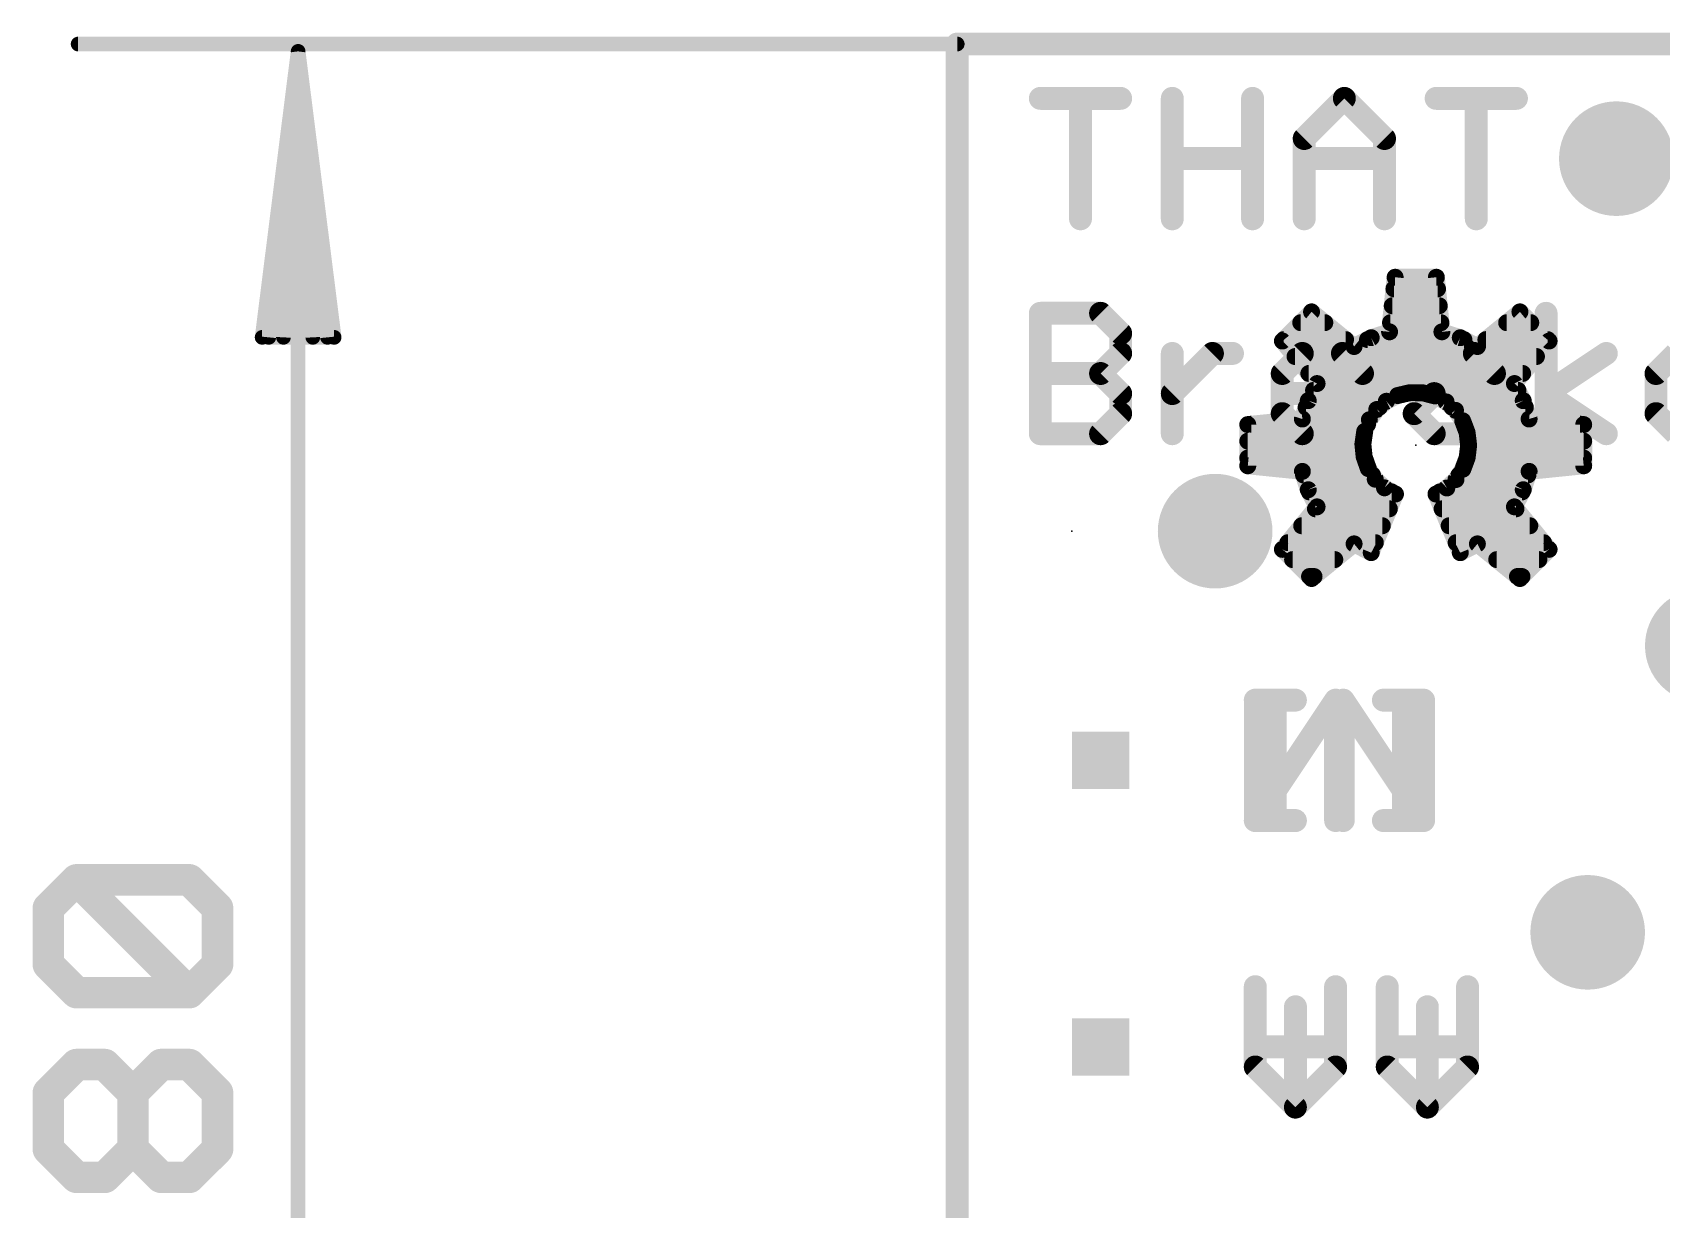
# Model space of a CAD drawing. Extents: x -8 to 103, y -21 to 29.
# Drawn here: x -8.2 to 6.24, y 9.99 to 20.42 of the extents above; entities that cross this region are included whole.
import ezdxf

# ---------------------------------------------------------------- set-up
doc = ezdxf.new("R2010")
doc.units = 0
for name, color, linetype in [('18', 110, 'CONTINUOUS'), ('20', 53, 'CONTINUOUS'), ('21', 41, 'CONTINUOUS'), ('22', 40, 'CONTINUOUS'), ('23', 53, 'CONTINUOUS'), ('24', 53, 'CONTINUOUS'), ('47', 253, 'CONTINUOUS'), ('51', 53, 'CONTINUOUS')]:
    doc.layers.add(name, color=color, linetype=linetype)

# ---------------------------------------------------------------- blocks, each defined once
blk = doc.blocks.new('RECT')
blk.add_solid([(-0.5, -0.5), (0.5, -0.5), (-0.5, 0.5), (0.5, 0.5)])
blk = doc.blocks.new('ROUNDV')
at = {"const_width": 0.5}
blk.add_lwpolyline([(0, -0.25, 1), (0, 0.25, 1), (0, -0.25)], format="xyb", dxfattribs=at)

msp = doc.modelspace()

# ---------------------------------------------------------------- linework, layer by layer
at = {"layer": '20', "const_width": 0.2032}
for points in [[(45.72, 20.32), (0, 20.32)], [(0, 20.32), (0, 0)]]:
    msp.add_lwpolyline(points, dxfattribs=at)
at = {"layer": '20', "const_width": 0.1016}
for points in [[(0, 20.3708, 1), (0, 20.2692)], [(0.0508, 20.32, 1), (-0.0508, 20.32)]]:
    msp.add_lwpolyline(points, format="xyb", dxfattribs=at)
at = {"layer": '21', "const_width": 0.2032}
for points in [[(0.7366, 19.8383), (1.4484, 19.8383)], [(1.0925, 18.7706), (1.0925, 19.8383)], [(1.906, 18.7706), (1.906, 19.8383)], [(2.6178, 19.8383), (2.6178, 18.7706)], [(3.0754, 19.4824), (3.4313, 19.8383)], [(3.4313, 19.8383), (3.7872, 19.4824)], [(4.2448, 19.8383), (4.9566, 19.8383)], [(4.6007, 18.7706), (4.6007, 19.8383)], [(3.0754, 18.7706), (3.0754, 19.4824)], [(3.7872, 19.4824), (3.7872, 18.7706)], [(1.906, 19.3045), (2.6178, 19.3045)], [(3.0754, 19.3045), (3.7872, 19.3045)], [(0.7366, 16.8656), (0.7366, 17.9333)], [(0.7366, 17.9333), (1.2705, 17.9333)], [(1.2705, 17.9333), (1.4484, 17.7554)], [(5.2193, 16.8656), (5.2193, 17.9333)], [(1.4484, 17.7554), (1.4484, 17.5774)], [(1.4484, 17.5774), (1.2705, 17.3995)], [(1.906, 16.8656), (1.906, 17.5774)], [(1.906, 17.2215), (2.2619, 17.5774)], [(2.2619, 17.5774), (2.4399, 17.5774)], [(2.8805, 17.3995), (3.0584, 17.5774)], [(3.0584, 17.5774), (3.4144, 17.5774)], [(3.4144, 17.5774), (3.5923, 17.3995)], [(4.2278, 17.5774), (4.5837, 17.5774)], [(4.5837, 17.5774), (4.7617, 17.3995)], [(5.2193, 17.2215), (5.7531, 17.5774)], [(6.3717, 17.5774), (6.1938, 17.3995)], [(0.7366, 17.3995), (1.2705, 17.3995)], [(1.2705, 17.3995), (1.4484, 17.2215)], [(2.8805, 17.0435), (2.8805, 17.3995)], [(3.5923, 17.3995), (3.5923, 17.2215)], [(4.7617, 17.3995), (4.7617, 16.8656)], [(6.1938, 17.3995), (6.1938, 17.0435)], [(1.4484, 17.2215), (1.4484, 17.0435)], [(3.5923, 17.2215), (2.8805, 17.2215)], [(4.0499, 17.0435), (4.2278, 17.2215)], [(4.2278, 17.2215), (4.7617, 17.2215)], [(5.7531, 16.8656), (5.2193, 17.2215)], [(1.4484, 17.0435), (1.2705, 16.8656)], [(3.0584, 16.8656), (2.8805, 17.0435)], [(4.2278, 16.8656), (4.0499, 17.0435)], [(6.1938, 17.0435), (6.3717, 16.8656)], [(1.2705, 16.8656), (0.7366, 16.8656)], [(3.4144, 16.8656), (3.0584, 16.8656)], [(4.7617, 16.8656), (4.2278, 16.8656)], [(2.6416, 14.5043), (2.9975, 14.5043)], [(2.8196, 13.4366), (2.8196, 14.5043)], [(3.4212, 13.4366), (3.4212, 14.5043)], [(3.4212, 14.5043), (4.133, 13.4366)], [(4.133, 13.4366), (4.133, 14.5043)], [(2.6416, 13.4366), (2.9975, 13.4366)], [(2.6416, 11.9643), (2.6416, 11.2525)], [(3.3534, 11.2525), (3.3534, 11.9643)], [(4.1669, 11.7864), (4.1669, 11.0746)], [(3.811, 11.4305), (4.5228, 11.4305)], [(2.6416, 11.2525), (2.9975, 10.8966)], [(2.9975, 10.8966), (3.3534, 11.2525)]]:
    msp.add_lwpolyline(points, dxfattribs=at)
at = {"layer": '21', "const_width": 0.1016}
for points in [[(0.7366, 19.8891, 1), (0.7366, 19.7875)], [(1.1433, 19.8383, 1), (1.0417, 19.8383)], [(1.4484, 19.7875, 1), (1.4484, 19.8891)], [(1.9568, 19.8383, 1), (1.8552, 19.8383)], [(2.6686, 19.8383, 1), (2.567, 19.8383)], [(3.4672, 19.8742, 1), (3.3954, 19.8024)], [(3.4672, 19.8024, 1), (3.3954, 19.8742)], [(4.2448, 19.8891, 1), (4.2448, 19.7875)], [(4.6515, 19.8383, 1), (4.5499, 19.8383)], [(4.9566, 19.7875, 1), (4.9566, 19.8891)], [(3.1262, 19.4824, 1), (3.0246, 19.4824)], [(3.0395, 19.5183, 1), (3.1113, 19.4465)], [(3.838, 19.4824, 1), (3.7364, 19.4824)], [(3.7513, 19.4465, 1), (3.8231, 19.5183)], [(1.906, 19.3553, 1), (1.906, 19.2537)], [(2.6178, 19.2537, 1), (2.6178, 19.3553)], [(3.0754, 19.3553, 1), (3.0754, 19.2537)], [(3.7872, 19.2537, 1), (3.7872, 19.3553)], [(1.0417, 18.7706, 1), (1.1433, 18.7706)], [(1.8552, 18.7706, 1), (1.9568, 18.7706)], [(2.567, 18.7706, 1), (2.6686, 18.7706)], [(3.0246, 18.7706, 1), (3.1262, 18.7706)], [(3.7364, 18.7706, 1), (3.838, 18.7706)], [(4.5499, 18.7706, 1), (4.6515, 18.7706)], [(0.7874, 17.9333, 1), (0.6858, 17.9333)], [(0.7366, 17.9841, 1), (0.7366, 17.8825)], [(1.3064, 17.9692, 1), (1.2345, 17.8974)], [(1.2705, 17.8825, 1), (1.2705, 17.9841)], [(5.2701, 17.9333, 1), (5.1685, 17.9333)], [(1.4992, 17.7554, 1), (1.3976, 17.7554)], [(1.4125, 17.7194, 1), (1.4843, 17.7913)], [(1.3976, 17.5774, 1), (1.4992, 17.5774)], [(1.4843, 17.5415, 1), (1.4125, 17.6133)], [(1.9568, 17.5774, 1), (1.8552, 17.5774)], [(2.2619, 17.6282, 1), (2.2619, 17.5266)], [(2.2978, 17.5415, 1), (2.226, 17.6133)], [(2.4399, 17.5266, 1), (2.4399, 17.6282)], [(3.0584, 17.6282, 1), (3.0584, 17.5266)], [(3.0944, 17.5415, 1), (3.0225, 17.6133)], [(3.4503, 17.6133, 1), (3.3784, 17.5415)], [(3.4144, 17.5266, 1), (3.4144, 17.6282)], [(4.2278, 17.6282, 1), (4.2278, 17.5266)], [(4.6197, 17.6133, 1), (4.5478, 17.5415)], [(4.5837, 17.5266, 1), (4.5837, 17.6282)], [(5.7813, 17.5351, 1), (5.725, 17.6197)], [(0.7366, 17.4503, 1), (0.7366, 17.3487)], [(1.3064, 17.4354, 1), (1.2345, 17.3635)], [(1.2345, 17.4354, 1), (1.3064, 17.3635)], [(1.2705, 17.3487, 1), (1.2705, 17.4503)], [(2.9313, 17.3995, 1), (2.8297, 17.3995)], [(2.8446, 17.4354, 1), (2.9164, 17.3635)], [(3.6431, 17.3995, 1), (3.5415, 17.3995)], [(3.5564, 17.3635, 1), (3.6282, 17.4354)], [(4.8125, 17.3995, 1), (4.7109, 17.3995)], [(4.7258, 17.3635, 1), (4.7976, 17.4354)], [(6.2446, 17.3995, 1), (6.143, 17.3995)], [(6.1579, 17.4354, 1), (6.2297, 17.3635)], [(1.4992, 17.2215, 1), (1.3976, 17.2215)], [(1.4125, 17.1856, 1), (1.4843, 17.2574)], [(1.8701, 17.2574, 1), (1.9419, 17.1856)], [(2.8805, 17.2723, 1), (2.8805, 17.1707)], [(3.5415, 17.2215, 1), (3.6431, 17.2215)], [(3.5923, 17.1707, 1), (3.5923, 17.2723)], [(4.2278, 17.2723, 1), (4.2278, 17.1707)], [(4.2638, 17.1856, 1), (4.1919, 17.2574)], [(4.7617, 17.1707, 1), (4.7617, 17.2723)], [(5.2475, 17.2638, 1), (5.1911, 17.1792)], [(5.1911, 17.2638, 1), (5.2475, 17.1792)], [(1.3976, 17.0435, 1), (1.4992, 17.0435)], [(1.4843, 17.0076, 1), (1.4125, 17.0795)], [(2.9164, 17.0795, 1), (2.8446, 17.0076)], [(2.8297, 17.0435, 1), (2.9313, 17.0435)], [(4.0858, 17.0795, 1), (4.014, 17.0076)], [(4.014, 17.0795, 1), (4.0858, 17.0076)], [(6.2297, 17.0795, 1), (6.1579, 17.0076)], [(6.143, 17.0435, 1), (6.2446, 17.0435)], [(0.7366, 16.9164, 1), (0.7366, 16.8148)], [(0.6858, 16.8656, 1), (0.7874, 16.8656)], [(1.2345, 16.9015, 1), (1.3064, 16.8297)], [(1.2705, 16.8148, 1), (1.2705, 16.9164)], [(1.8552, 16.8656, 1), (1.9568, 16.8656)], [(3.0584, 16.9164, 1), (3.0584, 16.8148)], [(3.0225, 16.8297, 1), (3.0944, 16.9015)], [(3.4144, 16.8148, 1), (3.4144, 16.9164)], [(4.2278, 16.9164, 1), (4.2278, 16.8148)], [(4.1919, 16.8297, 1), (4.2638, 16.9015)], [(4.7109, 16.8656, 1), (4.8125, 16.8656)], [(4.7617, 16.8148, 1), (4.7617, 16.9164)], [(5.1685, 16.8656, 1), (5.2701, 16.8656)], [(5.725, 16.8233, 1), (5.7813, 16.9079)], [(2.6416, 14.5551, 1), (2.6416, 14.4535)], [(2.8704, 14.5043, 1), (2.7687, 14.5043)], [(2.9975, 14.4535, 1), (2.9975, 14.5551)], [(3.472, 14.5043, 1), (3.3704, 14.5043)], [(3.4635, 14.5325, 1), (3.3789, 14.4761)], [(4.1838, 14.5043, 1), (4.0822, 14.5043)], [(2.6416, 13.4874, 1), (2.6416, 13.3858)], [(2.7687, 13.4366, 1), (2.8704, 13.4366)], [(2.9975, 13.3858, 1), (2.9975, 13.4874)], [(3.3704, 13.4366, 1), (3.472, 13.4366)], [(4.0822, 13.4366, 1), (4.1838, 13.4366)], [(4.0907, 13.4084, 1), (4.1753, 13.4648)], [(2.6924, 11.9643, 1), (2.5908, 11.9643)], [(3.4042, 11.9643, 1), (3.3026, 11.9643)], [(4.2177, 11.7864, 1), (4.1161, 11.7864)], [(3.811, 11.4813, 1), (3.811, 11.3797)], [(4.5228, 11.3797, 1), (4.5228, 11.4813)], [(2.6775, 11.2884, 1), (2.6057, 11.2166)], [(2.5908, 11.2525, 1), (2.6924, 11.2525)], [(3.3026, 11.2525, 1), (3.4042, 11.2525)], [(3.3893, 11.2166, 1), (3.3175, 11.2884)], [(4.1161, 11.0746, 1), (4.2177, 11.0746)], [(2.9616, 10.9325, 1), (3.0334, 10.8607)], [(2.9616, 10.8607, 1), (3.0334, 10.9325)]]:
    msp.add_lwpolyline(points, format="xyb", dxfattribs=at)
at = {"layer": '22'}
for points, const_width in [([(3.832, 17.7689), (3.8812, 18.2528)], 0.15), ([(3.8707, 18.15), (4.2572, 18.15)], 0.15), ([(3.8812, 18.2528), (4.2468, 18.2528)], 0.15), ([(4.2468, 18.2528), (4.296, 17.7689)], 0.15), ([(3.8555, 18), (4.2725, 18)], 0.15), ([(2.882, 17.6875), (3.1405, 17.946)], 0.15), ([(3.0445, 17.85), (3.2582, 17.85)], 0.15), ([(3.1405, 17.946), (3.5175, 17.6386)], 0.15), ([(3.8402, 17.85), (4.2878, 17.85)], 0.15), ([(4.6105, 17.6386), (4.9875, 17.946)], 0.15), ([(4.8698, 17.85), (5.0835, 17.85)], 0.15), ([(4.9875, 17.946), (5.246, 17.6875)], 0.15), ([(3.1894, 17.3105), (2.882, 17.6875)], 0.15), ([(2.8945, 17.7), (3.4422, 17.7)], 0.15), ([(3.5175, 17.6386), (3.6693, 17.7168)], 0.15), ([(3.6367, 17.7), (4.4913, 17.7)], 0.15), ([(3.6693, 17.7168), (3.832, 17.7689)], 0.15), ([(4.296, 17.7689), (4.4587, 17.7168)], 0.15), ([(4.4587, 17.7168), (4.6105, 17.6386)], 0.15), ([(4.6858, 17.7), (5.2335, 17.7)], 0.15), ([(5.246, 17.6875), (4.9386, 17.3105)], 0.15), ([(2.9941, 17.55), (5.1339, 17.55)], 0.15), ([(3.1164, 17.4), (5.0116, 17.4)], 0.15), ([(3.1112, 17.1587), (3.1894, 17.3105)], 0.15), ([(3.1582, 17.25), (4.9698, 17.25)], 0.15), ([(4.9386, 17.3105), (5.0168, 17.1587)], 0.15), ([(3.0591, 16.996), (3.1112, 17.1587)], 0.15), ([(3.8037, 17.1536), (3.7185, 17.0806)], 0.15), ([(3.9038, 17.2044), (3.8037, 17.1536)], 0.15), ([(4.013, 17.2298), (3.9038, 17.2044)], 0.15), ([(4.1252, 17.2286), (4.013, 17.2298)], 0.15), ([(4.2339, 17.2008), (4.1252, 17.2286)], 0.15), ([(4.3329, 17.1479), (4.2339, 17.2008)], 0.15), ([(4.4164, 17.073), (4.3329, 17.1479)], 0.15), ([(5.0168, 17.1587), (5.0689, 16.996)], 0.15), ([(2.5752, 16.9468), (3.0591, 16.996)], 0.15), ([(3.0924, 17.1), (3.7412, 17.1)], 0.15), ([(3.6532, 16.9894), (3.6113, 16.8853)], 0.15), ([(3.7185, 17.0806), (3.6532, 16.9894)], 0.15), ([(4.3863, 17.1), (5.0356, 17.1)], 0.15), ([(4.4798, 16.9804), (4.4164, 17.073)], 0.15), ([(4.5193, 16.8754), (4.4798, 16.9804)], 0.15), ([(5.0689, 16.996), (5.5528, 16.9468)], 0.15), ([(2.5752, 16.5812), (2.5752, 16.9468)], 0.15), ([(2.6067, 16.95), (3.6373, 16.95)], 0.15), ([(3.6113, 16.8853), (3.5955, 16.7742)], 0.15), ([(4.4913, 16.95), (5.5213, 16.95)], 0.15), ([(4.5328, 16.764), (4.5193, 16.8754)], 0.15), ([(5.5528, 16.9468), (5.5528, 16.5812)], 0.15), ([(2.5752, 16.8), (3.5992, 16.8)], 0.15), ([(3.5955, 16.7742), (3.6065, 16.6625)], 0.15), ([(4.5199, 16.6546), (4.5328, 16.764)], 0.15), ([(4.5285, 16.8), (5.5528, 16.8)], 0.15), ([(2.5752, 16.65), (3.6108, 16.65)], 0.15), ([(3.0591, 16.532), (2.5752, 16.5812)], 0.15), ([(3.1112, 16.3693), (3.0591, 16.532)], 0.15), ([(3.6065, 16.6625), (3.6437, 16.5567)], 0.15), ([(3.6437, 16.5567), (3.705, 16.4627)], 0.15), ([(4.4205, 16.4595), (4.4817, 16.5512)], 0.15), ([(4.4817, 16.5512), (4.5199, 16.6546)], 0.15), ([(4.5182, 16.65), (5.5528, 16.65)], 0.15), ([(5.0689, 16.532), (5.0168, 16.3693)], 0.15), ([(5.5528, 16.5812), (5.0689, 16.532)], 0.15), ([(3.0693, 16.5), (3.6806, 16.5)], 0.15), ([(3.705, 16.4627), (3.7868, 16.386)], 0.15), ([(3.7868, 16.386), (3.8846, 16.3309)], 0.15), ([(4.2434, 16.3309), (4.3396, 16.3847)], 0.15), ([(4.3396, 16.3847), (4.4205, 16.4595)], 0.15), ([(4.4475, 16.5), (5.0587, 16.5)], 0.15), ([(3.1894, 16.2175), (3.1112, 16.3693)], 0.15), ([(3.1211, 16.35), (3.8507, 16.35)], 0.15), ([(3.8846, 16.3309), (3.6693, 15.8112)], 0.15), ([(4.4587, 15.8112), (4.2434, 16.3309)], 0.15), ([(4.2775, 16.35), (5.0069, 16.35)], 0.15), ([(5.0168, 16.3693), (4.9386, 16.2175)], 0.15), ([(2.882, 15.8405), (3.1894, 16.2175)], 0.15), ([(3.1751, 16.2), (3.8304, 16.2)], 0.15), ([(4.2976, 16.2), (4.9529, 16.2)], 0.15), ([(4.9386, 16.2175), (5.246, 15.8405)], 0.15), ([(3.0528, 16.05), (3.7682, 16.05)], 0.15), ([(4.3598, 16.05), (5.0752, 16.05)], 0.15), ([(3.1405, 15.582), (2.882, 15.8405)], 0.15), ([(2.9305, 15.9), (3.7061, 15.9)], 0.15), ([(3.5175, 15.8894), (3.1405, 15.582)], 0.15), ([(3.6693, 15.8112), (3.5175, 15.8894)], 0.15), ([(4.4219, 15.9), (5.1975, 15.9)], 0.15), ([(4.6105, 15.8894), (4.4587, 15.8112)], 0.15), ([(4.9875, 15.582), (4.6105, 15.8894)], 0.15), ([(5.246, 15.8405), (4.9875, 15.582)], 0.15), ([(2.9725, 15.75), (3.3465, 15.75)], 0.15), ([(4.7815, 15.75), (5.1555, 15.75)], 0.15), ([(3.1225, 15.6), (3.1626, 15.6)], 0.15), ([(4.9654, 15.6), (5.0055, 15.6)], 0.15), ([(3.3538, 14.5043), (2.642, 13.4366)], 0.2032), ([(2.642, 13.4366), (2.642, 14.5043)], 0.2032), ([(3.3538, 13.4366), (3.3538, 14.5043)], 0.2032), ([(4.1334, 14.5043), (3.7775, 14.5043)], 0.2032), ([(3.9554, 13.4366), (3.9554, 14.5043)], 0.2032), ([(4.1334, 13.4366), (3.7775, 13.4366)], 0.2032), ([(3.8114, 11.2525), (3.8114, 11.9643)], 0.2032), ([(4.5232, 11.9643), (4.5232, 11.2525)], 0.2032), ([(2.9979, 11.7864), (2.9979, 11.0746)], 0.2032), ([(3.3538, 11.4305), (2.642, 11.4305)], 0.2032), ([(4.1673, 10.8966), (3.8114, 11.2525)], 0.2032), ([(4.5232, 11.2525), (4.1673, 10.8966)], 0.2032)]:
    msp.add_lwpolyline(points, dxfattribs=dict(at, const_width=const_width))
for points, const_width in [([(3.8707, 18.1875, 1), (3.8707, 18.1125)], 0.075), ([(3.8812, 18.2903, 1), (3.8812, 18.2153)], 0.075), ([(3.9185, 18.249, 1), (3.8439, 18.2566)], 0.075), ([(4.2841, 18.2566, 1), (4.2095, 18.249)], 0.075), ([(4.2468, 18.2153, 1), (4.2468, 18.2903)], 0.075), ([(4.2572, 18.1125, 1), (4.2572, 18.1875)], 0.075), ([(3.8555, 18.0375, 1), (3.8555, 17.9625)], 0.075), ([(4.2725, 17.9625, 1), (4.2725, 18.0375)], 0.075), ([(3.0445, 17.8875, 1), (3.0445, 17.8125)], 0.075), ([(3.1642, 17.9751, 1), (3.1168, 17.9169)], 0.075), ([(3.167, 17.9195, 1), (3.114, 17.9725)], 0.075), ([(3.2582, 17.8125, 1), (3.2582, 17.8875)], 0.075), ([(3.8402, 17.8875, 1), (3.8402, 17.8125)], 0.075), ([(4.2878, 17.8125, 1), (4.2878, 17.8875)], 0.075), ([(4.8698, 17.8875, 1), (4.8698, 17.8125)], 0.075), ([(5.014, 17.9725, 1), (4.961, 17.9195)], 0.075), ([(5.0112, 17.9169, 1), (4.9638, 17.9751)], 0.075), ([(5.0835, 17.8125, 1), (5.0835, 17.8875)], 0.075), ([(2.9111, 17.7112, 1), (2.8529, 17.6638)], 0.075), ([(2.8945, 17.7375, 1), (2.8945, 17.6625)], 0.075), ([(3.4422, 17.6625, 1), (3.4422, 17.7375)], 0.075), ([(3.6367, 17.7375, 1), (3.6367, 17.6625)], 0.075), ([(3.6579, 17.7525, 1), (3.6808, 17.6811)], 0.075), ([(3.6865, 17.6835, 1), (3.6522, 17.7502)], 0.075), ([(3.7947, 17.7727, 1), (3.8693, 17.7651)], 0.075), ([(3.8434, 17.7332, 1), (3.8206, 17.8046)], 0.075), ([(4.3074, 17.8046, 1), (4.2846, 17.7332)], 0.075), ([(4.2587, 17.7651, 1), (4.3333, 17.7727)], 0.075), ([(4.4758, 17.7502, 1), (4.4415, 17.6835)], 0.075), ([(4.4472, 17.6811, 1), (4.4701, 17.7525)], 0.075), ([(4.4913, 17.6625, 1), (4.4913, 17.7375)], 0.075), ([(4.6858, 17.7375, 1), (4.6858, 17.6625)], 0.075), ([(5.2751, 17.6638, 1), (5.2169, 17.7112)], 0.075), ([(5.2335, 17.6625, 1), (5.2335, 17.7375)], 0.075), ([(2.8555, 17.714, 1), (2.9085, 17.661)], 0.075), ([(2.9941, 17.5875, 1), (2.9941, 17.5125)], 0.075), ([(3.5003, 17.6719, 1), (3.5347, 17.6053)], 0.075), ([(3.4938, 17.6095, 1), (3.5412, 17.6677)], 0.075), ([(4.5868, 17.6677, 1), (4.6342, 17.6095)], 0.075), ([(4.5933, 17.6053, 1), (4.6277, 17.6719)], 0.075), ([(5.1339, 17.5125, 1), (5.1339, 17.5875)], 0.075), ([(5.2195, 17.661, 1), (5.2725, 17.714)], 0.075), ([(3.1164, 17.4375, 1), (3.1164, 17.3625)], 0.075), ([(5.0116, 17.3625, 1), (5.0116, 17.4375)], 0.075), ([(3.1582, 17.2875, 1), (3.1582, 17.2125)], 0.075), ([(3.2227, 17.2933, 1), (3.1561, 17.3277)], 0.075), ([(3.1603, 17.2868, 1), (3.2185, 17.3342)], 0.075), ([(4.9719, 17.3277, 1), (4.9053, 17.2933)], 0.075), ([(4.9095, 17.3342, 1), (4.9677, 17.2868)], 0.075), ([(4.9698, 17.2125, 1), (4.9698, 17.2875)], 0.075), ([(3.0778, 17.1758, 1), (3.1445, 17.1415)], 0.075), ([(3.1469, 17.1472, 1), (3.0755, 17.1701)], 0.075), ([(3.7867, 17.1871, 1), (3.8206, 17.1202)], 0.075), ([(3.8281, 17.1252, 1), (3.7793, 17.1821)], 0.075), ([(3.8952, 17.2409, 1), (3.9123, 17.1678)], 0.075), ([(3.9207, 17.1709, 1), (3.8868, 17.2378)], 0.075), ([(4.0134, 17.2673, 1), (4.0126, 17.1923)], 0.075), ([(4.0215, 17.1933, 1), (4.0045, 17.2664)], 0.075), ([(4.1345, 17.2649, 1), (4.1159, 17.1923)], 0.075), ([(4.1248, 17.1911, 1), (4.1256, 17.2661)], 0.075), ([(4.2516, 17.2338, 1), (4.2162, 17.1677)], 0.075), ([(4.2246, 17.1644, 1), (4.2432, 17.2371)], 0.075), ([(4.3579, 17.1758, 1), (4.3079, 17.12)], 0.075), ([(4.3152, 17.1148, 1), (4.3506, 17.181)], 0.075), ([(5.0525, 17.1701, 1), (4.9811, 17.1472)], 0.075), ([(4.9835, 17.1415, 1), (5.0502, 17.1758)], 0.075), ([(3.0234, 17.0074, 1), (3.0948, 16.9846)], 0.075), ([(3.0924, 17.1375, 1), (3.0924, 17.0625)], 0.075), ([(3.0629, 16.9587, 1), (3.0553, 17.0333)], 0.075), ([(3.6227, 17.0112, 1), (3.6836, 16.9675)], 0.075), ([(3.6879, 16.9754, 1), (3.6184, 17.0034)], 0.075), ([(3.6941, 17.109, 1), (3.7429, 17.0521)], 0.075), ([(3.749, 17.0587, 1), (3.688, 17.1024)], 0.075), ([(3.7412, 17.0625, 1), (3.7412, 17.1375)], 0.075), ([(4.3863, 17.1375, 1), (4.3863, 17.0625)], 0.075), ([(4.4474, 17.0942, 1), (4.3855, 17.0518)], 0.075), ([(4.3914, 17.0451, 1), (4.4415, 17.1009)], 0.075), ([(4.5149, 16.9936, 1), (4.4447, 16.9672)], 0.075), ([(4.4489, 16.9592, 1), (4.5108, 17.0016)], 0.075), ([(5.0727, 17.0333, 1), (5.0651, 16.9587)], 0.075), ([(5.0332, 16.9846, 1), (5.1046, 17.0074)], 0.075), ([(5.0356, 17.0625, 1), (5.0356, 17.1375)], 0.075), ([(2.6127, 16.9468, 1), (2.5377, 16.9468)], 0.075), ([(2.5714, 16.9841, 1), (2.579, 16.9095)], 0.075), ([(2.6067, 16.9875, 1), (2.6067, 16.9125)], 0.075), ([(3.5765, 16.8992, 1), (3.6461, 16.8713)], 0.075), ([(3.6485, 16.88, 1), (3.5742, 16.8906)], 0.075), ([(3.6373, 16.9125, 1), (3.6373, 16.9875)], 0.075), ([(4.4913, 16.9875, 1), (4.4913, 16.9125)], 0.075), ([(4.5566, 16.8799, 1), (4.4821, 16.8709)], 0.075), ([(4.4843, 16.8622, 1), (4.5544, 16.8886)], 0.075), ([(5.5903, 16.9468, 1), (5.5153, 16.9468)], 0.075), ([(5.5213, 16.9125, 1), (5.5213, 16.9875)], 0.075), ([(5.549, 16.9095, 1), (5.5566, 16.9841)], 0.075), ([(2.5752, 16.8375, 1), (2.5752, 16.7625)], 0.075), ([(3.6328, 16.7778, 1), (3.5581, 16.7705)], 0.075), ([(3.5583, 16.7795, 1), (3.6326, 16.7689)], 0.075), ([(3.5992, 16.7625, 1), (3.5992, 16.8375)], 0.075), ([(4.5285, 16.8375, 1), (4.5285, 16.7625)], 0.075), ([(4.57, 16.7596, 1), (4.4956, 16.7684)], 0.075), ([(4.4956, 16.7595, 1), (4.57, 16.7685)], 0.075), ([(5.5528, 16.7625, 1), (5.5528, 16.8375)], 0.075), ([(2.5752, 16.6875, 1), (2.5752, 16.6125)], 0.075), ([(2.579, 16.6185, 1), (2.5714, 16.5439)], 0.075), ([(2.5377, 16.5812, 1), (2.6127, 16.5812)], 0.075), ([(3.0948, 16.5434, 1), (3.0234, 16.5206)], 0.075), ([(3.0553, 16.4947, 1), (3.0629, 16.5693)], 0.075), ([(3.6418, 16.675, 1), (3.5711, 16.6501)], 0.075), ([(3.5691, 16.6588, 1), (3.6438, 16.6662)], 0.075), ([(3.6751, 16.5771, 1), (3.6122, 16.5362)], 0.075), ([(3.6083, 16.5442, 1), (3.679, 16.5691)], 0.075), ([(3.6108, 16.6125, 1), (3.6108, 16.6875)], 0.075), ([(4.5129, 16.5303, 1), (4.4505, 16.572)], 0.075), ([(4.5182, 16.6875, 1), (4.5182, 16.6125)], 0.075), ([(4.4826, 16.659, 1), (4.5571, 16.6502)], 0.075), ([(4.555, 16.6416, 1), (4.4847, 16.6675)], 0.075), ([(5.0651, 16.5693, 1), (5.0727, 16.4947)], 0.075), ([(5.1046, 16.5206, 1), (5.0332, 16.5434)], 0.075), ([(5.5153, 16.5812, 1), (5.5903, 16.5812)], 0.075), ([(5.5566, 16.5439, 1), (5.549, 16.6185)], 0.075), ([(5.5528, 16.6125, 1), (5.5528, 16.6875)], 0.075), ([(3.0693, 16.5375, 1), (3.0693, 16.4625)], 0.075), ([(3.7306, 16.49, 1), (3.6793, 16.4353)], 0.075), ([(3.6735, 16.4422, 1), (3.7364, 16.4832)], 0.075), ([(3.6806, 16.4625, 1), (3.6806, 16.5375)], 0.075), ([(3.8052, 16.4186, 1), (3.7684, 16.3533)], 0.075), ([(4.3579, 16.352, 1), (4.3212, 16.4175)], 0.075), ([(4.3893, 16.4804, 1), (4.4517, 16.4387)], 0.075), ([(4.4459, 16.432, 1), (4.395, 16.4871)], 0.075), ([(4.4475, 16.5375, 1), (4.4475, 16.4625)], 0.075), ([(4.4465, 16.5641, 1), (4.5169, 16.5382)], 0.075), ([(5.0587, 16.4625, 1), (5.0587, 16.5375)], 0.075), ([(3.1445, 16.3865, 1), (3.0778, 16.3522)], 0.075), ([(3.0755, 16.3579, 1), (3.1469, 16.3808)], 0.075), ([(3.1211, 16.3875, 1), (3.1211, 16.3125)], 0.075), ([(3.7612, 16.3586, 1), (3.8125, 16.4133)], 0.075), ([(3.9192, 16.3165, 1), (3.85, 16.3453)], 0.075), ([(3.8507, 16.3125, 1), (3.8507, 16.3875)], 0.075), ([(3.8662, 16.2982, 1), (3.903, 16.3636)], 0.075), ([(4.278, 16.3453, 1), (4.2088, 16.3165)], 0.075), ([(4.2251, 16.3636, 1), (4.2617, 16.2982)], 0.075), ([(4.2775, 16.3875, 1), (4.2775, 16.3125)], 0.075), ([(4.3141, 16.4123, 1), (4.365, 16.3572)], 0.075), ([(4.9811, 16.3808, 1), (5.0525, 16.3579)], 0.075), ([(5.0502, 16.3522, 1), (4.9835, 16.3865)], 0.075), ([(5.0069, 16.3125, 1), (5.0069, 16.3875)], 0.075), ([(3.1751, 16.2375, 1), (3.1751, 16.1625)], 0.075), ([(3.1561, 16.2003, 1), (3.2227, 16.2347)], 0.075), ([(3.2185, 16.1938, 1), (3.1603, 16.2412)], 0.075), ([(3.8304, 16.1625, 1), (3.8304, 16.2375)], 0.075), ([(4.2976, 16.2375, 1), (4.2976, 16.1625)], 0.075), ([(4.9677, 16.2412, 1), (4.9095, 16.1938)], 0.075), ([(4.9053, 16.2347, 1), (4.9719, 16.2003)], 0.075), ([(4.9529, 16.1625, 1), (4.9529, 16.2375)], 0.075), ([(3.0528, 16.0875, 1), (3.0528, 16.0125)], 0.075), ([(3.7682, 16.0125, 1), (3.7682, 16.0875)], 0.075), ([(4.3598, 16.0875, 1), (4.3598, 16.0125)], 0.075), ([(5.0752, 16.0125, 1), (5.0752, 16.0875)], 0.075), ([(2.9085, 15.867, 1), (2.8555, 15.814)], 0.075), ([(2.8529, 15.8642, 1), (2.9111, 15.8168)], 0.075), ([(2.9305, 15.9375, 1), (2.9305, 15.8625)], 0.075), ([(3.5347, 15.9227, 1), (3.5003, 15.8561)], 0.075), ([(3.5412, 15.8603, 1), (3.4938, 15.9185)], 0.075), ([(3.6521, 15.7779, 1), (3.6865, 15.8445)], 0.075), ([(3.7061, 15.8625, 1), (3.7061, 15.9375)], 0.075), ([(4.4219, 15.9375, 1), (4.4219, 15.8625)], 0.075), ([(4.4415, 15.8445, 1), (4.4759, 15.7779)], 0.075), ([(4.6342, 15.9185, 1), (4.5868, 15.8603)], 0.075), ([(4.6277, 15.8561, 1), (4.5933, 15.9227)], 0.075), ([(5.1975, 15.8625, 1), (5.1975, 15.9375)], 0.075), ([(5.2169, 15.8168, 1), (5.2751, 15.8642)], 0.075), ([(5.2725, 15.814, 1), (5.2195, 15.867)], 0.075), ([(2.9725, 15.7875, 1), (2.9725, 15.7125)], 0.075), ([(3.3465, 15.7125, 1), (3.3465, 15.7875)], 0.075), ([(3.6347, 15.8256, 1), (3.7039, 15.7968)], 0.075), ([(4.4241, 15.7968, 1), (4.4933, 15.8256)], 0.075), ([(4.7815, 15.7875, 1), (4.7815, 15.7125)], 0.075), ([(5.1555, 15.7125, 1), (5.1555, 15.7875)], 0.075), ([(3.1225, 15.6375, 1), (3.1225, 15.5625)], 0.075), ([(3.1168, 15.6111, 1), (3.1642, 15.5529)], 0.075), ([(3.114, 15.5555, 1), (3.167, 15.6085)], 0.075), ([(3.1626, 15.5625, 1), (3.1626, 15.6375)], 0.075), ([(4.9654, 15.6375, 1), (4.9654, 15.5625)], 0.075), ([(4.961, 15.6085, 1), (5.014, 15.5555)], 0.075), ([(4.9638, 15.5529, 1), (5.0112, 15.6111)], 0.075), ([(5.0055, 15.5625, 1), (5.0055, 15.6375)], 0.075), ([(2.6928, 14.5043, 1), (2.5912, 14.5043)], 0.1016), ([(3.4046, 14.5043, 1), (3.303, 14.5043)], 0.1016), ([(3.3961, 14.4761, 1), (3.3115, 14.5325)], 0.1016), ([(3.7775, 14.5551, 1), (3.7775, 14.4535)], 0.1016), ([(4.0062, 14.5043, 1), (3.9046, 14.5043)], 0.1016), ([(4.1334, 14.4535, 1), (4.1334, 14.5551)], 0.1016), ([(2.5997, 13.4648, 1), (2.6843, 13.4084)], 0.1016), ([(2.5912, 13.4366, 1), (2.6928, 13.4366)], 0.1016), ([(3.303, 13.4366, 1), (3.4046, 13.4366)], 0.1016), ([(3.7775, 13.4874, 1), (3.7775, 13.3858)], 0.1016), ([(3.9046, 13.4366, 1), (4.0062, 13.4366)], 0.1016), ([(4.1334, 13.3858, 1), (4.1334, 13.4874)], 0.1016), ([(3.8622, 11.9643, 1), (3.7606, 11.9643)], 0.1016), ([(4.574, 11.9643, 1), (4.4724, 11.9643)], 0.1016), ([(3.0487, 11.7864, 1), (2.9471, 11.7864)], 0.1016), ([(2.642, 11.4813, 1), (2.642, 11.3797)], 0.1016), ([(3.3538, 11.3797, 1), (3.3538, 11.4813)], 0.1016), ([(3.8473, 11.2884, 1), (3.7755, 11.2166)], 0.1016), ([(3.7606, 11.2525, 1), (3.8622, 11.2525)], 0.1016), ([(4.4724, 11.2525, 1), (4.574, 11.2525)], 0.1016), ([(4.5591, 11.2166, 1), (4.4873, 11.2884)], 0.1016), ([(2.9471, 11.0746, 1), (3.0487, 11.0746)], 0.1016), ([(4.1314, 10.9325, 1), (4.2032, 10.8607)], 0.1016), ([(4.1314, 10.8607, 1), (4.2032, 10.9325)], 0.1016)]:
    msp.add_lwpolyline(points, format="xyb", dxfattribs=dict(at, const_width=const_width))
at = {"layer": '23'}
msp.add_point((1.016, 16.002), dxfattribs=at)
at = {"layer": '24'}
for p in [(4.064, 16.764), (1.016, 16.002)]:
    msp.add_point(p, dxfattribs=at)
at = {"layer": '47'}
for points, const_width in [([(0, 20.32), (-7.792, 20.32)], 0.13), ([(-5.842, 20.255), (-6.1612, 17.72)], 0.13), ([(-5.842, 20.255), (-6.102, 17.72)], 0.13), ([(-5.842, 20.255), (-5.972, 17.72)], 0.13), ([(-5.842, 0.065), (-5.842, 20.255)], 0.13), ([(-5.5228, 17.72), (-5.842, 20.255)], 0.13), ([(-5.712, 17.72), (-5.842, 20.255)], 0.13), ([(-5.582, 17.72), (-5.842, 20.255)], 0.13), ([(-6.1612, 17.72), (-5.5228, 17.72)], 0.13), ([(-8.0561, 12.6611), (-7.8061, 12.9111)], 0.2794), ([(-7.8061, 12.9111), (-6.8062, 12.9111)], 0.2794), ([(-6.8062, 11.9112), (-7.8061, 12.9111)], 0.2794), ([(-6.8062, 12.9111), (-6.5562, 12.6611)], 0.2794), ([(-8.0561, 12.1612), (-8.0561, 12.6611)], 0.2794), ([(-6.5562, 12.6611), (-6.5562, 12.1612)], 0.2794), ([(-7.8061, 11.9112), (-8.0561, 12.1612)], 0.2794), ([(-6.5562, 12.1612), (-6.8062, 11.9112)], 0.2794), ([(-6.8062, 11.9112), (-7.8061, 11.9112)], 0.2794), ([(-8.0561, 11.024), (-7.8061, 11.274)], 0.2794), ([(-7.8061, 11.274), (-7.5561, 11.274)], 0.2794), ([(-7.5561, 11.274), (-7.3061, 11.024)], 0.2794), ([(-7.3061, 11.024), (-7.0562, 11.274)], 0.2794), ([(-7.0562, 11.274), (-6.8062, 11.274)], 0.2794), ([(-6.8062, 11.274), (-6.5562, 11.024)], 0.2794), ([(-8.0561, 10.524), (-8.0561, 11.024)], 0.2794), ([(-7.3061, 10.524), (-7.3061, 11.024)], 0.2794), ([(-6.5562, 11.024), (-6.5562, 10.524)], 0.2794), ([(-7.8061, 10.274), (-8.0561, 10.524)], 0.2794), ([(-7.3061, 10.524), (-7.5561, 10.274)], 0.2794), ([(-7.0562, 10.274), (-7.3061, 10.524)], 0.2794), ([(-6.5562, 10.524), (-6.8062, 10.274)], 0.2794), ([(-7.5561, 10.274), (-7.8061, 10.274)], 0.2794), ([(-6.8062, 10.274), (-7.0562, 10.274)], 0.2794)]:
    msp.add_lwpolyline(points, dxfattribs=dict(at, const_width=const_width))
for points, const_width in [([(-7.792, 20.3525, 1), (-7.792, 20.2875)], 0.065), ([(0, 20.2875, 1), (0, 20.3525)], 0.065), ([(-5.8095, 20.255, 1), (-5.8745, 20.255)], 0.065), ([(-5.8098, 20.2591, 1), (-5.8742, 20.2509)], 0.065), ([(-5.8095, 20.2533, 1), (-5.8745, 20.2567)], 0.065), ([(-5.8095, 20.2567, 1), (-5.8745, 20.2533)], 0.065), ([(-5.8097, 20.2583, 1), (-5.8743, 20.2517)], 0.065), ([(-5.8097, 20.2517, 1), (-5.8743, 20.2583)], 0.065), ([(-5.8098, 20.2509, 1), (-5.8742, 20.2591)], 0.065), ([(-6.1612, 17.7525, 1), (-6.1612, 17.6875)], 0.065), ([(-5.5228, 17.6875, 1), (-5.5228, 17.7525)], 0.065), ([(-6.1935, 17.7241, 1), (-6.129, 17.7159)], 0.065), ([(-6.1343, 17.7233, 1), (-6.0697, 17.7167)], 0.065), ([(-6.0045, 17.7217, 1), (-5.9395, 17.7183)], 0.065), ([(-5.7445, 17.7183, 1), (-5.6795, 17.7217)], 0.065), ([(-5.6143, 17.7167, 1), (-5.5497, 17.7233)], 0.065), ([(-5.555, 17.7159, 1), (-5.4905, 17.7241)], 0.065), ([(-7.8061, 12.981, 1), (-7.8061, 12.8413)], 0.1397), ([(-7.7567, 12.9605, 1), (-7.8555, 12.8617)], 0.1397), ([(-7.7567, 12.8617, 1), (-7.8555, 12.9605)], 0.1397), ([(-6.7568, 12.9605, 1), (-6.8556, 12.8617)], 0.1397), ([(-6.8062, 12.8413, 1), (-6.8062, 12.981)], 0.1397), ([(-8.1055, 12.7105, 1), (-8.0067, 12.6117)], 0.1397), ([(-7.9862, 12.6611, 1), (-8.1259, 12.6611)], 0.1397), ([(-6.4864, 12.6611, 1), (-6.6261, 12.6611)], 0.1397), ([(-6.6056, 12.6117, 1), (-6.5068, 12.7105)], 0.1397), ([(-8.0067, 12.2106, 1), (-8.1055, 12.1118)], 0.1397), ([(-6.5068, 12.1118, 1), (-6.6056, 12.2106)], 0.1397), ([(-8.1259, 12.1612, 1), (-7.9862, 12.1612)], 0.1397), ([(-6.6261, 12.1612, 1), (-6.4864, 12.1612)], 0.1397), ([(-7.8061, 11.9811, 1), (-7.8061, 11.8414)], 0.1397), ([(-7.8555, 11.8618, 1), (-7.7567, 11.9606)], 0.1397), ([(-6.8556, 11.9606, 1), (-6.7568, 11.8618)], 0.1397), ([(-6.8556, 11.8618, 1), (-6.7568, 11.9606)], 0.1397), ([(-6.8062, 11.8414, 1), (-6.8062, 11.9811)], 0.1397), ([(-7.8061, 11.3438, 1), (-7.8061, 11.2041)], 0.1397), ([(-7.7567, 11.2246, 1), (-7.8555, 11.3234)], 0.1397), ([(-7.5067, 11.3234, 1), (-7.6055, 11.2246)], 0.1397), ([(-7.5561, 11.2041, 1), (-7.5561, 11.3438)], 0.1397), ([(-7.0562, 11.3438, 1), (-7.0562, 11.2041)], 0.1397), ([(-7.0068, 11.2246, 1), (-7.1056, 11.3234)], 0.1397), ([(-6.7568, 11.3234, 1), (-6.8556, 11.2246)], 0.1397), ([(-6.8062, 11.2041, 1), (-6.8062, 11.3438)], 0.1397), ([(-8.1055, 11.0734, 1), (-8.0067, 10.9746)], 0.1397), ([(-7.9862, 11.024, 1), (-8.1259, 11.024)], 0.1397), ([(-7.2363, 11.024, 1), (-7.376, 11.024)], 0.1397), ([(-7.3555, 11.0734, 1), (-7.2567, 10.9746)], 0.1397), ([(-7.3555, 10.9746, 1), (-7.2567, 11.0734)], 0.1397), ([(-6.4864, 11.024, 1), (-6.6261, 11.024)], 0.1397), ([(-6.6056, 10.9746, 1), (-6.5068, 11.0734)], 0.1397), ([(-8.0067, 10.5734, 1), (-8.1055, 10.4746)], 0.1397), ([(-8.1259, 10.524, 1), (-7.9862, 10.524)], 0.1397), ([(-7.376, 10.524, 1), (-7.2363, 10.524)], 0.1397), ([(-7.2567, 10.5734, 1), (-7.3555, 10.4746)], 0.1397), ([(-7.2567, 10.4746, 1), (-7.3555, 10.5734)], 0.1397), ([(-6.6261, 10.524, 1), (-6.4864, 10.524)], 0.1397), ([(-6.5068, 10.4746, 1), (-6.6056, 10.5734)], 0.1397), ([(-7.8061, 10.3439, 1), (-7.8061, 10.2042)], 0.1397), ([(-7.5561, 10.2042, 1), (-7.5561, 10.3439)], 0.1397), ([(-7.0562, 10.3439, 1), (-7.0562, 10.2042)], 0.1397), ([(-6.8062, 10.2042, 1), (-6.8062, 10.3439)], 0.1397), ([(-7.8555, 10.2247, 1), (-7.7567, 10.3234)], 0.1397), ([(-7.6055, 10.3234, 1), (-7.5067, 10.2247)], 0.1397), ([(-7.1056, 10.2247, 1), (-7.0068, 10.3234)], 0.1397), ([(-6.8556, 10.3234, 1), (-6.7568, 10.2247)], 0.1397)]:
    msp.add_lwpolyline(points, format="xyb", dxfattribs=dict(at, const_width=const_width))

# ---------------------------------------------------------------- block references
at = {"layer": '18', "xscale": 1.016, "yscale": 1.016}
for p in [(5.842, 19.304), (5.842, 19.304), (2.286, 16.002), (2.286, 16.002), (6.604, 14.986), (6.604, 14.986), (5.588, 12.446), (5.588, 12.446)]:
    msp.add_blockref('ROUNDV', p, dxfattribs=at)
at = {"layer": '51', "xscale": 0.508, "yscale": 0.508, "rotation": 90}
for p in [(1.27, 13.97), (1.27, 11.43)]:
    msp.add_blockref('RECT', p, dxfattribs=at)

doc.saveas('drawing.dxf')
